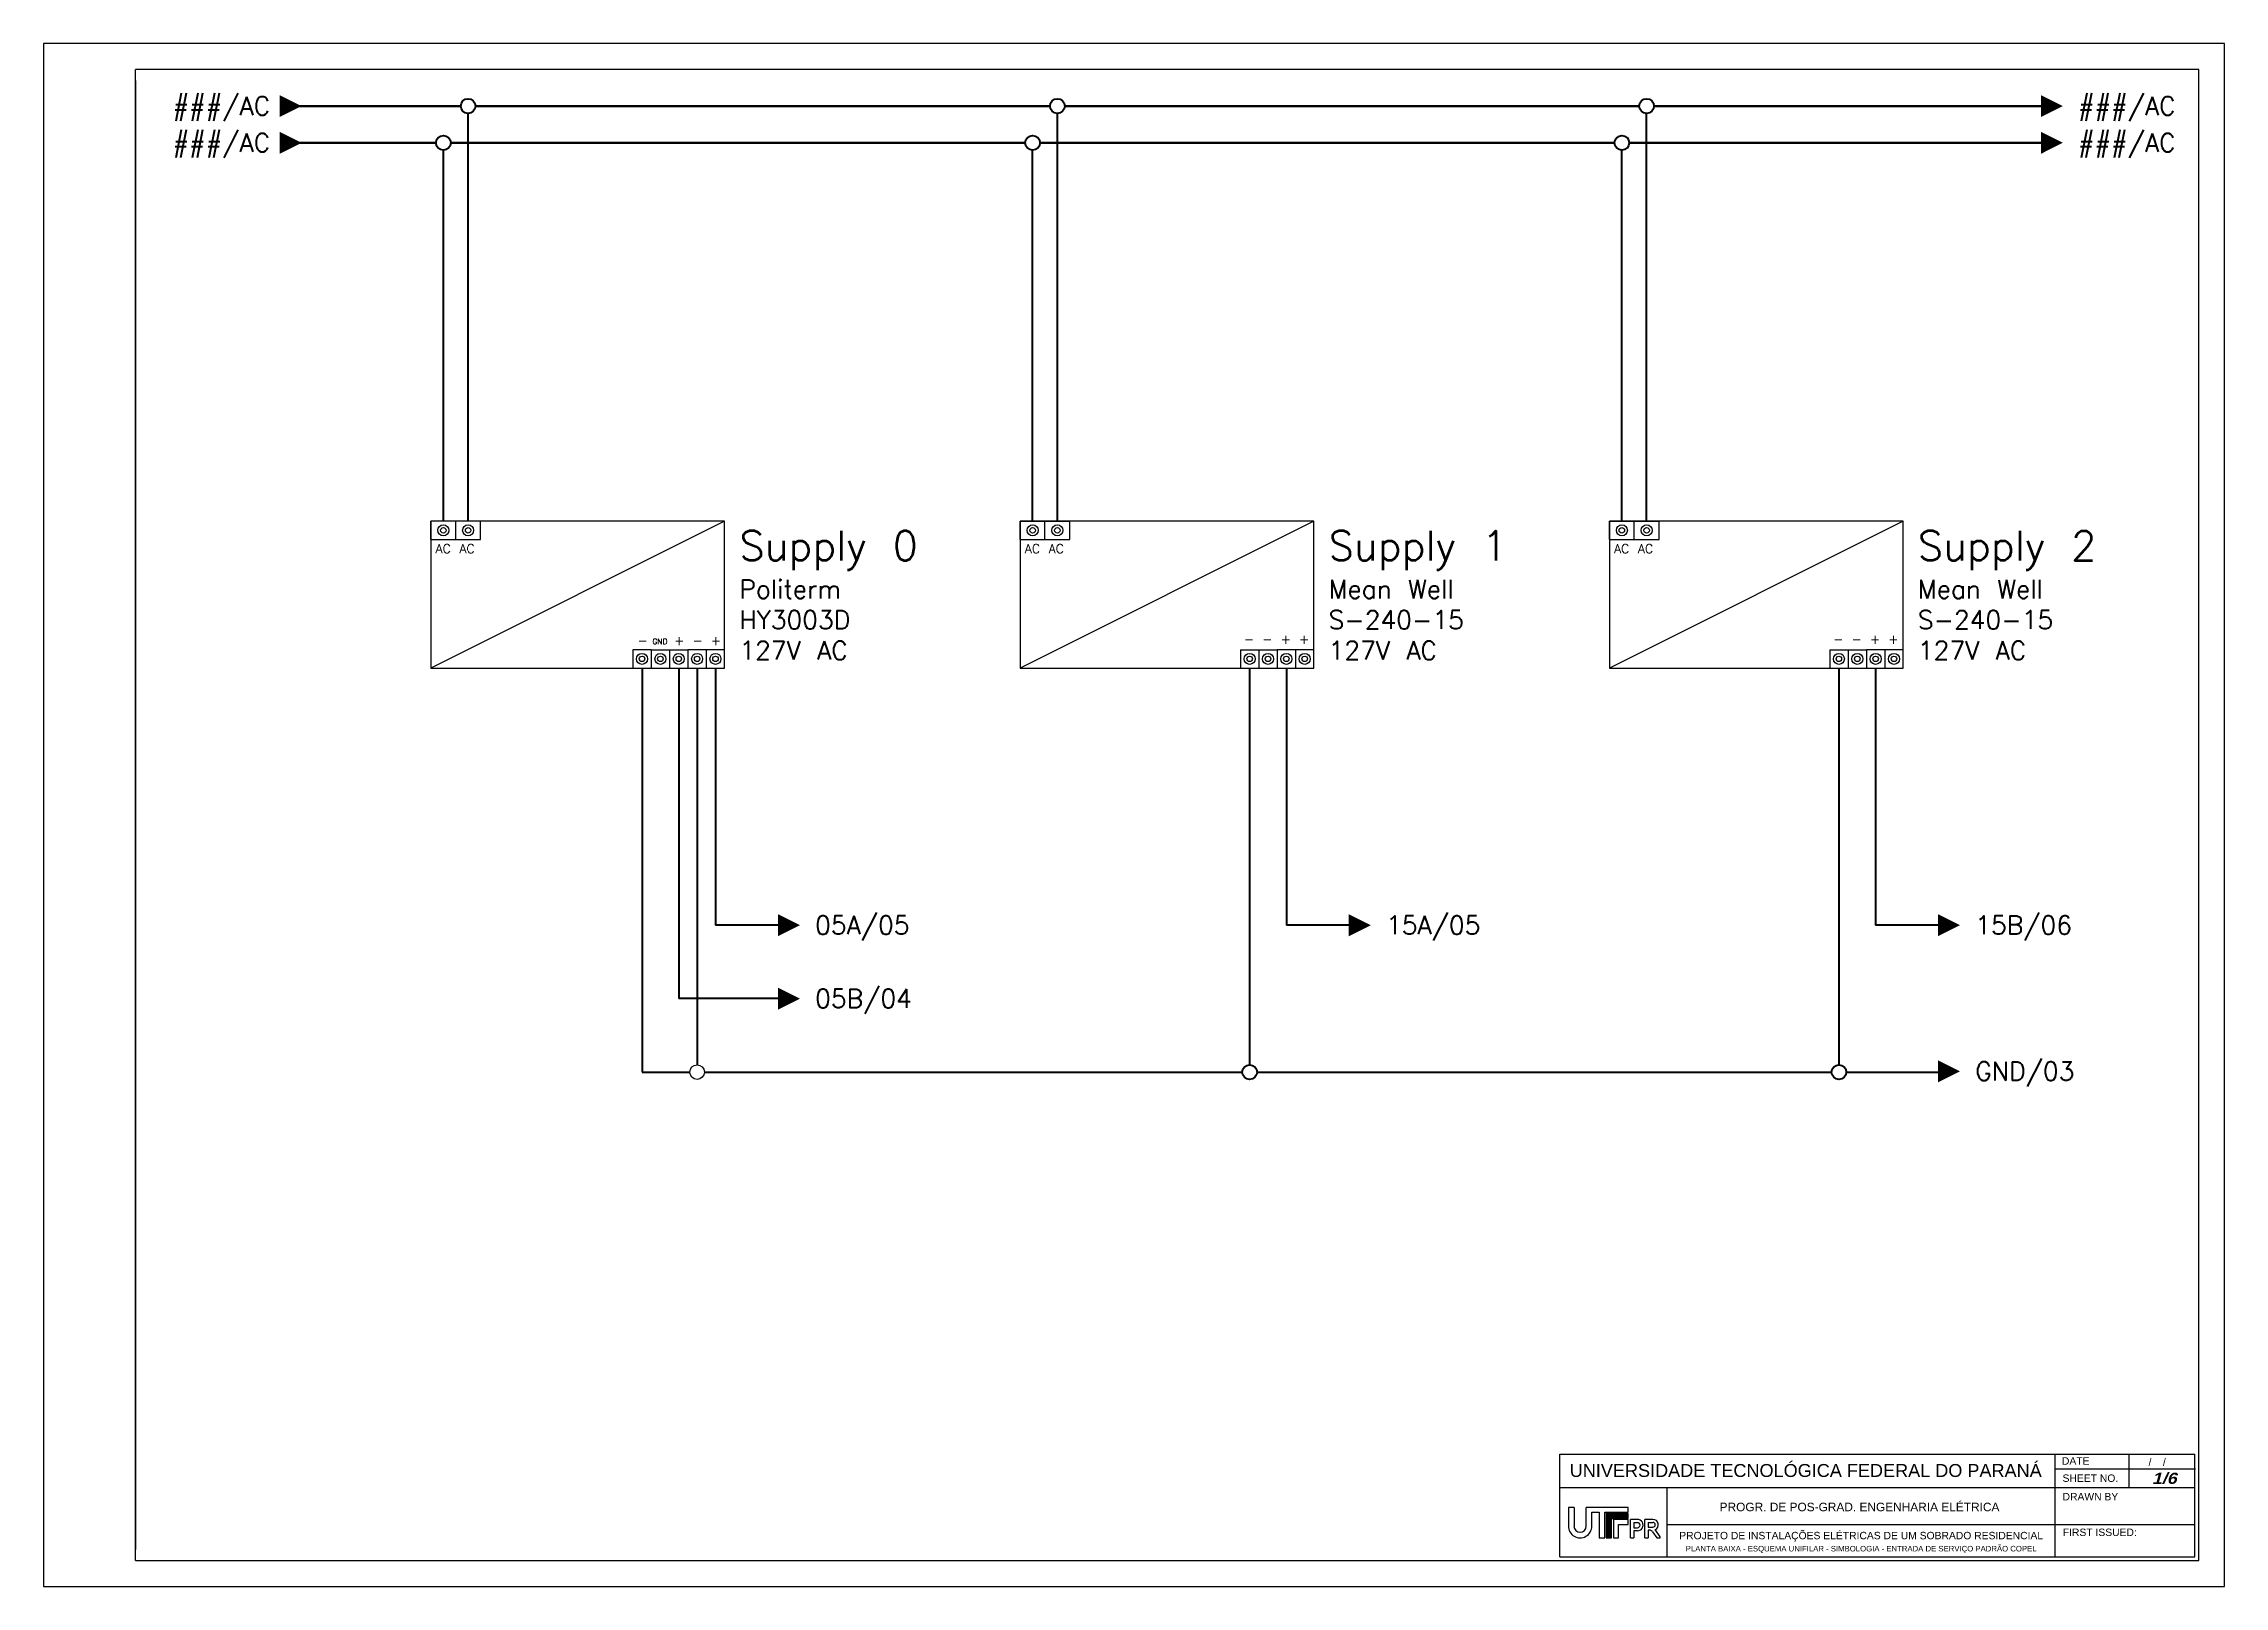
# Model space of a CAD drawing. Header units: millimetres. Extents: x 730 to 1027, y 566 to 776.
import ezdxf
from ezdxf.enums import TextEntityAlignment as Align

# ---------------------------------------------------------------- set-up
doc = ezdxf.new("R2010")
doc.units = ezdxf.units.MM
doc.layers.add('Cabos', color=7, linetype='Continuous', lineweight=40)
doc.layers.add('Paredes', color=7, linetype='Continuous')
doc.styles.add('bold', font='')
doc.styles.get("Standard").update_dxf_attribs({"font": 'txt.shx', "height": 5})
doc.styles.add('style1', font='arial.ttf')
doc.styles.get('bold').set_extended_font_data('Arial Black', italic=True)

msp = doc.modelspace()

# ---------------------------------------------------------------- hatches: boundary and pattern name
at = {"lineweight": -3}
h = msp.add_hatch(color=256, dxfattribs=at)
h.set_gradient(color2=(0, 0, 0), tint=1)
h.paths.add_polyline_path([(762.56, 769.13), (762.56, 766.13), (765.56, 767.63)])
h = msp.add_hatch(color=256, dxfattribs=at)
h.set_gradient(color2=(0, 0, 0), tint=1)
h.paths.add_polyline_path([(1002.43, 769.13), (1002.43, 766.13), (1005.43, 767.63)])
h = msp.add_hatch(color=256, dxfattribs=at)
h.set_gradient(color2=(0, 0, 0), tint=1)
h.paths.add_polyline_path([(762.56, 764.13), (762.56, 761.13), (765.56, 762.63)])
h = msp.add_hatch(color=256, dxfattribs=at)
h.set_gradient(color2=(0, 0, 0), tint=1)
h.paths.add_polyline_path([(1002.43, 764.13), (1002.43, 761.13), (1005.43, 762.63)])
h = msp.add_hatch(color=256, dxfattribs=at)
h.set_gradient(color2=(0, 0, 0), tint=1)
h.paths.add_polyline_path([(830.43, 657.63), (830.43, 654.63), (833.43, 656.13)])
h = msp.add_hatch(color=256, dxfattribs=at)
h.set_gradient(color2=(0, 0, 0), tint=1)
h.paths.add_polyline_path([(908.18, 657.63), (908.18, 654.63), (911.18, 656.13)])
h = msp.add_hatch(color=256, dxfattribs=at)
h.set_gradient(color2=(0, 0, 0), tint=1)
h.paths.add_polyline_path([(988.43, 657.63), (988.43, 654.63), (991.43, 656.13)])
h = msp.add_hatch(color=256, dxfattribs=at)
h.set_gradient(color2=(0, 0, 0), tint=1)
h.paths.add_polyline_path([(830.43, 647.63), (830.43, 644.63), (833.43, 646.13)])
h = msp.add_hatch(color=256, dxfattribs=at)
h.set_gradient(color2=(0, 0, 0), tint=1)
h.paths.add_polyline_path([(988.43, 637.74), (988.43, 634.74), (991.43, 636.24)])
h = msp.add_hatch(color=2, dxfattribs=at)
h.set_gradient(color1=(255, 255, 0), color2=(255, 255, 15), one_color=1, tint=0.53)
h.paths.add_polyline_path([(946.22, 576.03), (943.22, 576.03), (943.22, 572.72), (943.97, 572.72), (943.97, 575.39), (946.22, 575.39)])

# ---------------------------------------------------------------- linework, layer by layer
for p, q in [((1027.43, 776.13), (730.43, 776.13)), ((730.43, 776.13), (730.43, 566.13)), ((1027.43, 566.13), (1027.43, 776.13)), ((1023.93, 772.63), (742.93, 772.63)), ((742.93, 647.97), (742.93, 772.63)), ((1023.93, 772.63), (742.93, 772.63)), ((1023.93, 569.63), (1023.93, 772.63)), ((823.18, 711.13), (783.18, 691.13)), ((783.18, 708.63), (783.18, 711.13)), ((783.18, 711.13), (783.18, 691.13)), ((823.18, 711.13), (783.18, 711.13)), ((786.55, 708.63), (786.55, 711.13)), ((789.93, 708.63), (789.93, 711.13)), ((823.18, 691.13), (823.18, 711.13)), ((903.43, 711.13), (863.43, 691.13)), ((863.43, 708.63), (863.43, 711.13)), ((863.43, 711.13), (870.18, 711.13)), ((863.43, 711.13), (863.43, 691.13)), ((903.43, 711.13), (863.43, 711.13)), ((866.8, 708.63), (866.8, 711.13)), ((870.18, 708.63), (870.18, 711.13)), ((903.43, 691.13), (903.43, 711.13)), ((983.68, 711.13), (943.68, 691.13)), ((943.68, 708.63), (943.68, 711.13)), ((943.68, 711.13), (950.43, 711.13)), ((943.68, 711.13), (943.68, 691.13)), ((983.68, 711.13), (943.68, 711.13)), ((947.05, 708.63), (947.05, 711.13)), ((950.43, 708.63), (950.43, 711.13)), ((983.68, 691.13), (983.68, 711.13)), ((783.18, 708.63), (789.93, 708.63)), ((863.43, 708.63), (870.18, 708.63)), ((943.68, 708.63), (950.43, 708.63)), ((810.68, 693.63), (810.68, 691.13)), ((813.18, 693.63), (810.68, 693.63)), ((813.18, 693.63), (813.18, 691.13)), ((813.18, 693.63), (818.18, 693.63)), ((815.68, 693.63), (815.68, 691.13)), ((823.18, 693.63), (818.18, 693.63)), ((818.18, 693.63), (818.18, 691.13)), ((820.68, 693.63), (820.68, 691.13)), ((823.18, 691.13), (823.18, 693.63)), ((893.43, 693.63), (893.43, 691.13)), ((893.43, 693.63), (898.43, 693.63)), ((895.93, 693.63), (895.93, 691.13)), ((903.43, 693.63), (898.43, 693.63)), ((898.43, 693.63), (898.43, 691.13)), ((900.93, 693.63), (900.93, 691.13)), ((903.43, 691.13), (903.43, 693.63)), ((973.68, 693.63), (973.68, 691.13)), ((973.68, 693.63), (978.68, 693.63)), ((976.18, 693.63), (976.18, 691.13)), ((983.68, 693.63), (978.68, 693.63)), ((978.68, 693.63), (978.68, 691.13)), ((981.18, 693.63), (981.18, 691.13)), ((983.68, 691.13), (983.68, 693.63)), ((783.18, 691.13), (823.18, 691.13)), ((813.18, 691.13), (823.18, 691.13)), ((863.43, 691.13), (903.43, 691.13)), ((893.43, 691.13), (903.43, 691.13)), ((943.68, 691.13), (983.68, 691.13)), ((973.68, 691.13), (983.68, 691.13)), ((742.93, 569.63), (742.93, 647.97)), ((742.93, 569.63), (1023.93, 569.63)), ((730.43, 566.13), (1027.43, 566.13))]:
    msp.add_line(p, q)
at = {"color": 4}
msp.add_line((742.93, 771.13), (742.93, 571.13), dxfattribs=at)
at = {"lineweight": -3}
for p, q in [((938.09, 576.88), (938.09, 574.3)), ((938.86, 576.88), (938.09, 576.88)), ((938.86, 576.88), (938.86, 574.33)), ((946.22, 576.88), (940.53, 576.88)), ((940.53, 574.33), (940.53, 576.88)), ((941.3, 576.21), (942.29, 576.21)), ((941.3, 574.33), (941.3, 576.21)), ((942.29, 576.21), (942.29, 572.72)), ((943.03, 572.72), (943.03, 576.21)), ((943.03, 576.21), (946.22, 576.21)), ((946.22, 576.21), (946.22, 576.88)), ((943.22, 576.03), (943.22, 572.72)), ((946.22, 576.03), (943.22, 576.03)), ((943.97, 572.72), (943.97, 575.39)), ((943.97, 575.39), (946.22, 575.39)), ((946.22, 575.24), (944.23, 575.24)), ((944.23, 575.24), (944.23, 572.72)), ((944.92, 572.72), (944.92, 574.57)), ((944.92, 574.57), (946.22, 574.57)), ((946.22, 575.39), (946.22, 576.03)), ((946.22, 574.57), (946.22, 575.24)), ((946.54, 572.72), (946.54, 575.24)), ((947.51, 575.24), (946.54, 575.24)), ((946.99, 574.82), (946.99, 574.12)), ((946.99, 574.82), (947.5, 574.82)), ((946.99, 574.12), (947.5, 574.12)), ((947.5, 573.7), (946.99, 573.7)), ((946.99, 573.7), (946.99, 572.72)), ((949.61, 575.24), (948.49, 575.24)), ((948.49, 572.72), (948.49, 575.24)), ((948.96, 574.83), (948.96, 574.19)), ((948.96, 574.83), (949.61, 574.83)), ((948.96, 574.19), (949.61, 574.19)), ((949.21, 573.77), (948.96, 573.77)), ((948.96, 573.77), (948.96, 572.72)), ((949.56, 573.57), (950.14, 572.72)), ((950.6, 572.86), (949.91, 573.85)), ((942.29, 572.72), (943.03, 572.72)), ((943.22, 572.72), (943.97, 572.72)), ((944.23, 572.72), (944.92, 572.72)), ((946.54, 572.72), (946.99, 572.72)), ((948.49, 572.72), (948.96, 572.72)), ((950.14, 572.72), (950.6, 572.72)), ((950.6, 572.72), (950.6, 572.86))]:
    msp.add_line(p, q, dxfattribs=at)
for centre, radius in [((784.87, 709.88), 0.75), ((784.87, 709.88), 0.375), ((788.24, 709.88), 0.75), ((788.24, 709.88), 0.375), ((865.12, 709.88), 0.75), ((865.12, 709.88), 0.375), ((868.49, 709.88), 0.75), ((868.49, 709.88), 0.375), ((945.37, 709.88), 0.75), ((945.37, 709.88), 0.375), ((948.74, 709.88), 0.75), ((948.74, 709.88), 0.375), ((811.93, 692.38), 0.75), ((811.93, 692.38), 0.375), ((814.43, 692.38), 0.75), ((814.43, 692.38), 0.375), ((816.93, 692.38), 0.75), ((816.93, 692.38), 0.375), ((819.43, 692.38), 0.75), ((819.43, 692.38), 0.375), ((821.93, 692.38), 0.75), ((821.93, 692.38), 0.375), ((894.68, 692.38), 0.75), ((894.68, 692.38), 0.375), ((897.18, 692.38), 0.75), ((897.18, 692.38), 0.375), ((899.68, 692.38), 0.75), ((899.68, 692.38), 0.375), ((902.18, 692.38), 0.75), ((902.18, 692.38), 0.375), ((974.93, 692.38), 0.75), ((974.93, 692.38), 0.375), ((977.43, 692.38), 0.75), ((977.43, 692.38), 0.375), ((979.93, 692.38), 0.75), ((979.93, 692.38), 0.375), ((982.43, 692.38), 0.75), ((982.43, 692.38), 0.375), ((819.43, 636.13), 1)]:
    msp.add_circle(centre, radius)
for centre, radius, start, end in [((939.69, 574.33), 1.6, 179.2417, 0), ((939.69, 574.33), 0.839, 180, 0), ((947.5, 574.47), 0.771, 270, 90.7895), ((947.5, 574.47), 0.35, 270, 90), ((949.61, 574.51), 0.729, 154.1035, 154.6042), ((949.61, 574.51), 0.729, 205.3958, 205.8965), ((949.21, 573.36), 0.404, 29.8607, 90), ((949.61, 574.51), 0.729, 294.2136, 90), ((949.61, 574.51), 0.318, 270, 90)]:
    msp.add_arc(centre, radius, start, end, dxfattribs=at)
at = {"layer": 'Cabos', "lineweight": 50}
for p, q in [((764.43, 767.63), (787.24, 767.63)), ((789.24, 767.63), (867.49, 767.63)), ((869.49, 767.63), (947.74, 767.63)), ((949.74, 767.63), (1003.93, 767.63)), ((764.43, 762.63), (783.87, 762.63)), ((785.87, 762.63), (864.12, 762.63)), ((866.12, 762.63), (944.37, 762.63)), ((946.37, 762.63), (1003.93, 762.63))]:
    msp.add_line(p, q, dxfattribs=at)
at = {"layer": 'Cabos'}
for p, q in [((788.24, 711.13), (788.24, 766.63)), ((868.49, 711.13), (868.49, 766.63)), ((948.74, 711.13), (948.74, 766.63)), ((784.87, 711.13), (784.87, 761.63)), ((865.12, 711.13), (865.12, 761.63)), ((945.37, 711.13), (945.37, 761.63)), ((811.93, 691.13), (811.93, 636.13)), ((816.93, 691.13), (816.93, 646.13)), ((819.43, 691.13), (819.43, 637.13)), ((821.93, 691.13), (821.93, 656.13)), ((894.68, 691.13), (894.68, 637.13)), ((899.68, 691.13), (899.68, 656.13)), ((974.93, 691.13), (974.93, 637.13)), ((979.93, 691.13), (979.93, 656.13)), ((831.93, 656.13), (821.93, 656.13)), ((909.68, 656.13), (899.68, 656.13)), ((989.93, 656.13), (979.93, 656.13)), ((831.93, 646.13), (816.93, 646.13)), ((811.93, 636.13), (818.43, 636.13)), ((820.43, 636.13), (893.68, 636.13)), ((895.68, 636.13), (973.93, 636.13)), ((975.93, 636.13), (989.93, 636.13))]:
    msp.add_line(p, q, dxfattribs=at)
for centre in [(788.24, 767.63), (868.49, 767.63), (948.74, 767.63), (784.87, 762.63), (865.12, 762.63), (945.37, 762.63), (894.68, 636.13), (974.93, 636.13)]:
    msp.add_circle(centre, 1, dxfattribs=at)
at = {"layer": 'Paredes', "lineweight": -3}
for p, q in [((936.93, 584.13), (1023.42, 584.13)), ((936.93, 570.13), (936.93, 584.13)), ((1004.39, 570.13), (1004.39, 584.13)), ((1014.46, 579.6), (1014.46, 584.13)), ((1023.42, 570.13), (1023.42, 584.13)), ((936.93, 579.6), (1023.42, 579.6)), ((951.53, 570.13), (951.53, 579.6)), ((1004.39, 582.12), (1023.5, 582.12)), ((951.53, 574.56), (1023.42, 574.56)), ((936.93, 570.13), (1023.42, 570.13))]:
    msp.add_line(p, q, dxfattribs=at)

# ---------------------------------------------------------------- texts
at = {"lineweight": -3}
for s, height, style, p in [('UNIVERSIDADE TECNOLÓGICA FEDERAL DO PARANÁ', 1.7621, 'style1', (970.41, 582.12)), ('DATE', 1.007, 'style1', (1007.18, 583.2)), (' /    /      ', 1.0069, 'style1', (1019.25, 583.06)), ('SHEET NO.', 1.007, 'style1', (1009.18, 580.86)), ('1/6', 1.51, 'bold', (1019.25, 580.86)), ('PROGR. DE POS-GRAD. ENGENHARIA ELÉTRICA ', 1.1579, 'style1', (977.96, 577.08)), ('DRAWN BY', 1.007, 'style1', (1009.18, 578.34)), ('PROJETO DE INSTALAÇÕES ELÉTRICAS DE UM SOBRADO RESIDENCIAL', 1.0069, 'style1', (977.96, 573.03)), ('FIRST ISSUED:', 1.0069, 'style1', (1010.46, 573.49)), ('PLANTA BAIXA - ESQUEMA UNIFILAR - SIMBOLOGIA - ENTRADA DE SERVIÇO PADRÃO COPEL', 0.7552, 'style1', (977.96, 571.25))]:
    msp.add_text(s, height=height, dxfattribs=dict(at, style=style)).set_placement(p, align=Align.MIDDLE)
at = {"lineweight": -3, "char_height": 2.5, "attachment_point": 1}
for s, insert in [('###/AC', (748, 768.9)), ('###/AC', (1007.5, 768.9)), ('###/AC', (748, 763.9)), ('###/AC', (1007.5, 763.9)), ('05A/05', (835.5, 657.4)), ('15A/05', (913.25, 657.4)), ('15B/06', (993.5, 657.4)), ('05B/04', (835.5, 647.4)), ('GND/03', (993.5, 637.51))]:
    msp.add_mtext_dynamic_manual_height_columns(s, width=23.2167, gutter_width=25, heights=[0], dxfattribs=dict(at, insert=insert))
at = {"attachment_point": 1}
for s, width, gutter_width, insert, char_height in [('AC', 1.875, 6.25, (783.8, 708.01), 1.25), ('AC', 1.875, 6.25, (787.05, 708.01), 1.25), ('{\\H1.6x;Supply 0\\P}Politerm\\PHY3003D\\P127V AC', 50.419, 12.5, (825.18, 709.79), 2.5), ('AC', 1.875, 6.25, (864.05, 708.01), 1.25), ('AC', 1.875, 6.25, (867.3, 708.01), 1.25), ('{\\H1.6x;Supply 1\\P}Mean Well \\PS-240-15\\P127V AC', 50.419, 12.5, (905.43, 709.79), 2.5), ('AC', 1.875, 6.25, (944.3, 708.01), 1.25), ('AC', 1.875, 6.25, (947.55, 708.01), 1.25), ('{\\H1.6x;Supply 2\\P}Mean Well \\PS-240-15\\P127V AC', 50.419, 12.5, (985.68, 709.79), 2.5), ('GND', 2.5, 25, (813.34, 695.13), 0.75), ('+', 1.875, 6.25, (816.3, 695.51), 1.25), ('+', 1.875, 6.25, (821.3, 695.51), 1.25), ('-', 1.875, 6.25, (811.3, 695.51), 1.25), ('-', 1.875, 6.25, (818.8, 695.51), 1.25)]:
    msp.add_mtext_dynamic_manual_height_columns(s, width=width, gutter_width=gutter_width, heights=[0], dxfattribs=dict(at, insert=insert, char_height=char_height))
at = {"char_height": 1.25, "attachment_point": 1, "rotation": 180}
for s, insert in [('+', (900.3, 694.26)), ('+', (902.8, 694.26)), ('+', (980.55, 694.26)), ('+', (983.05, 694.26)), ('-', (895.3, 694.26)), ('-', (897.8, 694.26)), ('-', (975.55, 694.26)), ('-', (978.05, 694.26))]:
    msp.add_mtext_dynamic_manual_height_columns(s, width=1.875, gutter_width=6.25, heights=[0], dxfattribs=dict(at, insert=insert))

doc.saveas('drawing.dxf')
